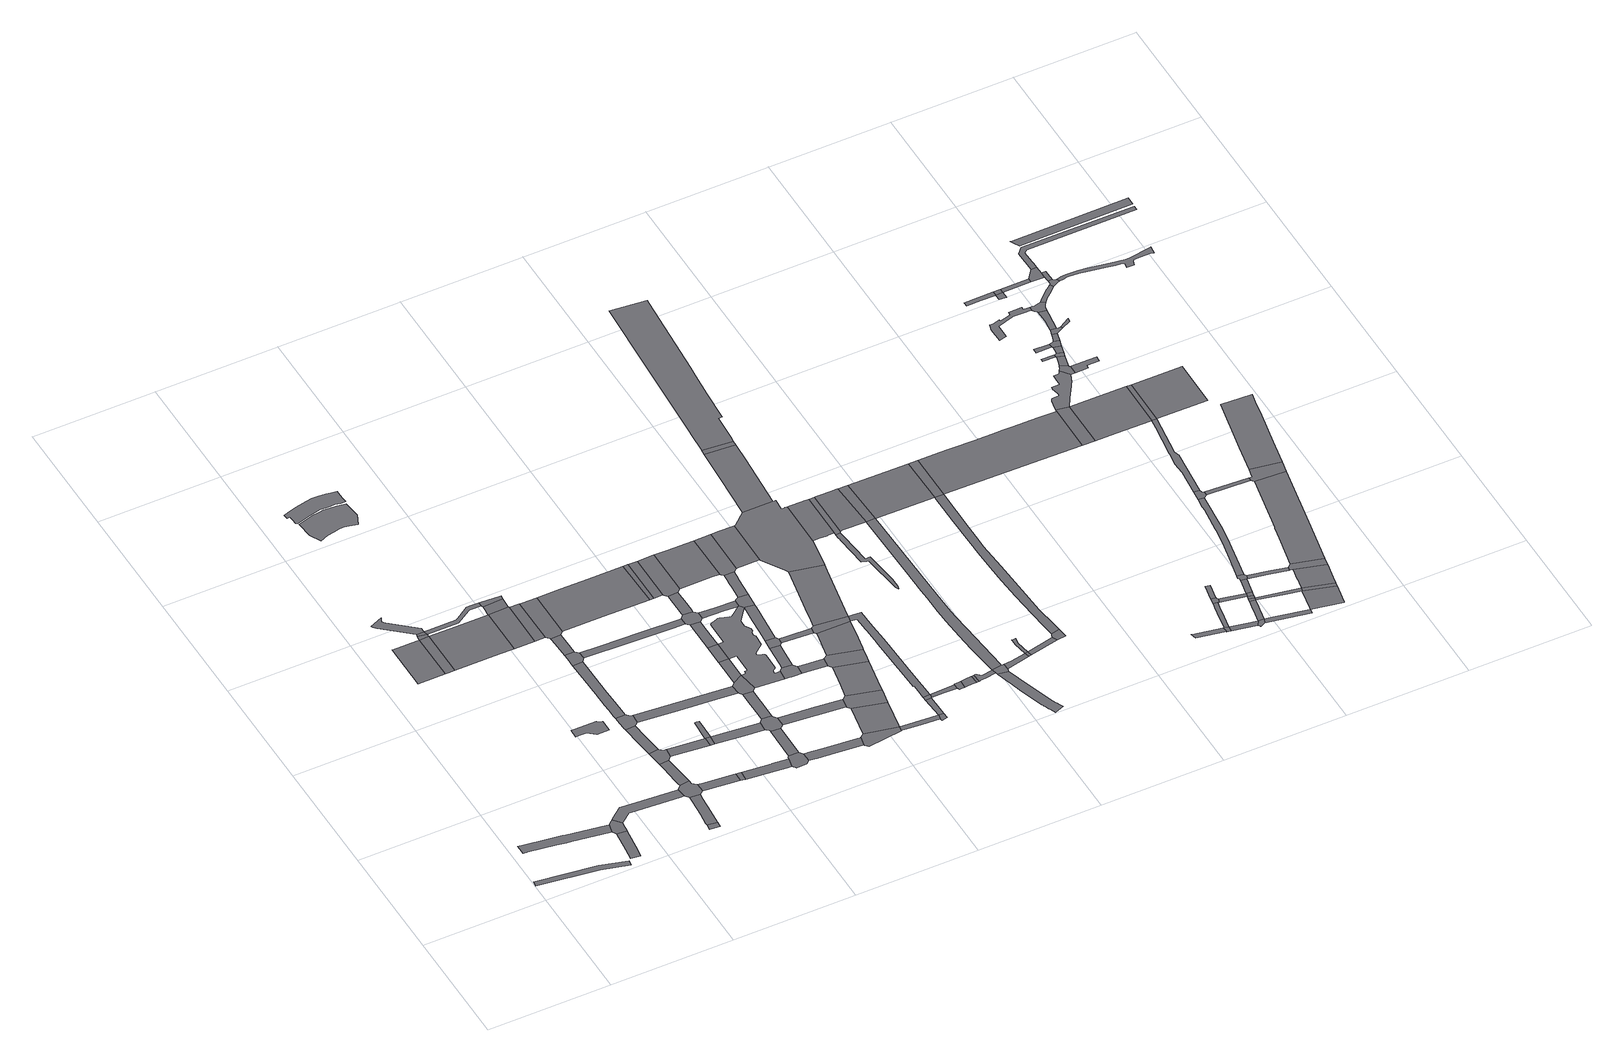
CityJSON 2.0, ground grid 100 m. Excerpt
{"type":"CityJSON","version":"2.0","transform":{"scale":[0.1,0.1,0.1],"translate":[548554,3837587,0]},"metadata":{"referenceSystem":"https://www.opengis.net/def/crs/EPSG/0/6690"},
"CityObjects":{
"road1":{"type":"Road","attributes":{"RoadStructureAttribute.sectionType":"1"},"geometry":[{"type":"MultiSurface","lod":"1","boundaries":[[[0,1,2,3,4,5]]]}]},
"road2":{"type":"Road","attributes":{"RoadStructureAttribute.sectionType":"1"},"geometry":[{"type":"MultiSurface","lod":"1","boundaries":[[[6,7,8,9,10,11,12,13,14,15,16,17,18,19,20]]]}]},
"road3":{"type":"Road","attributes":{"RoadStructureAttribute.sectionType":"1"},"geometry":[{"type":"MultiSurface","lod":"1","boundaries":[[[21,22,23,24,25,26,27,28]]]}]},
"road4":{"type":"Road","geometry":[{"type":"MultiSurface","lod":"1","boundaries":[[[29,30,20,19,31,21,28,32,33,34]]]}]},
"road5":{"type":"Road","attributes":{"function":"1","RoadStructureAttribute.sectionType":"7"},"geometry":[{"type":"MultiSurface","lod":"1","boundaries":[[[35,36,37,38,39,40]]]}]},
"road6":{"type":"Road","attributes":{"RoadStructureAttribute.sectionType":"1"},"geometry":[{"type":"MultiSurface","lod":"1","boundaries":[[[41,42,43,44,45,29,34,46,47,48,49,50,51,52,53]]]}]},
"road7":{"type":"Road","attributes":{"RoadStructureAttribute.sectionType":"1"},"geometry":[{"type":"MultiSurface","lod":"1","boundaries":[[[54,55,56,57,58,59,60,61,62,63,64,65,66,67]]]}]},
"road8":{"type":"Road","geometry":[{"type":"MultiSurface","lod":"1","boundaries":[[[40,39,68,69,70]]]}]},
"road9":{"type":"Road","geometry":[{"type":"MultiSurface","lod":"1","boundaries":[[[71,40,70,72]]]}]},
"road10":{"type":"Road","geometry":[{"type":"MultiSurface","lod":"1","boundaries":[[[67,66,71,72]]]}]},
"road11":{"type":"Road","geometry":[{"type":"MultiSurface","lod":"1","boundaries":[[[73,74,75,76]]]}]},
"road12":{"type":"Road","attributes":{"RoadStructureAttribute.sectionType":"1"},"geometry":[{"type":"MultiSurface","lod":"1","boundaries":[[[77,78,79,80,73,76,81,82,83,84]]]}]},
"road13":{"type":"Road","attributes":{"RoadStructureAttribute.sectionType":"1"},"geometry":[{"type":"MultiSurface","lod":"1","boundaries":[[[85,86,87,88,89,90,91,92,93,94]]]}]},
"road14":{"type":"Road","attributes":{"function":"1"},"geometry":[{"type":"MultiSurface","lod":"1","boundaries":[[[95,70,69,96,97,98]]]}]},
"road15":{"type":"Road","geometry":[{"type":"MultiSurface","lod":"1","boundaries":[[[99,100,101,102,53,52,103,77,84,104,105,106]]]}]},
"road16":{"type":"Road","attributes":{"RoadStructureAttribute.sectionType":"1"},"geometry":[{"type":"MultiSurface","lod":"1","boundaries":[[[107,108,109,110,111,112,67,72,113,114,115,116,117,118]]]}]},
"road17":{"type":"Road","attributes":{"RoadStructureAttribute.sectionType":"1"},"geometry":[{"type":"MultiSurface","lod":"1","boundaries":[[[119,120,121,122,123,124,125,126,127,128,129,130,131,102,101]]]}]},
"road18":{"type":"Road","geometry":[{"type":"MultiSurface","lod":"1","boundaries":[[[132,133,134,135,136,137,125,124,138,139]]]}]},
"road19":{"type":"Road","geometry":[{"type":"MultiSurface","lod":"1","boundaries":[[[140,141,142,143,144,145,146,147,148,149,150,151,152,153,154,155,156]]]}]},
"road20":{"type":"Road","attributes":{"RoadStructureAttribute.sectionType":"1"},"geometry":[{"type":"MultiSurface","lod":"1","boundaries":[[[157,158,159,160,161,162,136,135]]]}]},
"road21":{"type":"Road","geometry":[{"type":"MultiSurface","lod":"1","boundaries":[[[163,164,165,166,167,168,169,170,171,172,173,174,175,176,177,178,179,180,181,182,183,184,185,186,187,188,189]]]}]},
"road22":{"type":"Road","geometry":[{"type":"MultiSurface","lod":"1","boundaries":[[[190,191,192,193,194,195,196,197,198,159,158,199,200,201]]]}]},
"road23":{"type":"Road","attributes":{"RoadStructureAttribute.sectionType":"1"},"geometry":[{"type":"MultiSurface","lod":"1","boundaries":[[[202,106,105,203,204,205]]]}]},
"road24":{"type":"Road","attributes":{"RoadStructureAttribute.sectionType":"1"},"geometry":[{"type":"MultiSurface","lod":"1","boundaries":[[[206,207,208,209,210,211,212,213,214,215,216,217,218,219,220,193,192]]]}]},
"road25":{"type":"Road","geometry":[{"type":"MultiSurface","lod":"1","boundaries":[[[221,98,97,222,223]]]}]},
"road26":{"type":"Road","attributes":{"RoadStructureAttribute.sectionType":"1"},"geometry":[{"type":"MultiSurface","lod":"1","boundaries":[[[224,139,138,225,226]]]}]},
"road27":{"type":"Road","attributes":{"RoadStructureAttribute.sectionType":"1"},"geometry":[{"type":"MultiSurface","lod":"1","boundaries":[[[227,228,229,230,231,232,233,98,221]]]}]},
"road28":{"type":"Road","geometry":[{"type":"MultiSurface","lod":"1","boundaries":[[[205,204,234,235]]]}]},
"road29":{"type":"Road","geometry":[{"type":"MultiSurface","lod":"1","boundaries":[[[118,117,236,231,230,237,238]]]}]},
"road30":{"type":"Road","geometry":[{"type":"MultiSurface","lod":"1","boundaries":[[[239,240,241,212,211,242,243]]]}]},
"road31":{"type":"Road","geometry":[{"type":"MultiSurface","lod":"1","boundaries":[[[223,222,244,245]]]}]},
"road32":{"type":"Road","attributes":{"RoadStructureAttribute.sectionType":"1"},"geometry":[{"type":"MultiSurface","lod":"1","boundaries":[[[246,247,248,249,240,239]]]}]},
"road33":{"type":"Road","geometry":[{"type":"MultiSurface","lod":"1","boundaries":[[[226,225,250,251]]]}]},
"road34":{"type":"Road","geometry":[{"type":"MultiSurface","lod":"1","boundaries":[[[252,245,244,253,248,247,254,255,256,257]]]}]},
"road35":{"type":"Road","geometry":[{"type":"MultiSurface","lod":"1","boundaries":[[[258,259,260,261,262,226,251]]]}]},
"road36":{"type":"Road","attributes":{"RoadStructureAttribute.sectionType":"1"},"geometry":[{"type":"MultiSurface","lod":"1","boundaries":[[[263,264,235,234,265,266,267,268]]]}]},
"road37":{"type":"Road","attributes":{"RoadStructureAttribute.sectionType":"1"},"geometry":[{"type":"MultiSurface","lod":"1","boundaries":[[[269,201,200,270,271,272,273,274]]]}]},
"road38":{"type":"Road","attributes":{"RoadStructureAttribute.sectionType":"1"},"geometry":[{"type":"MultiSurface","lod":"1","boundaries":[[[275,251,250,276,277,278]]]}]},
"road39":{"type":"Road","geometry":[{"type":"MultiSurface","lod":"1","boundaries":[[[279,280,281,268,267,282,283,284,285,286,287]]]}]},
"road40":{"type":"Road","attributes":{"RoadStructureAttribute.sectionType":"1"},"geometry":[{"type":"MultiSurface","lod":"1","boundaries":[[[288,289,243,242,290,291,292,293]]]}]},
"road41":{"type":"Road","attributes":{"RoadStructureAttribute.sectionType":"1"},"geometry":[{"type":"MultiSurface","lod":"1","boundaries":[[[294,295,279,287,296,297]]]}]},
"road42":{"type":"Road","geometry":[{"type":"MultiSurface","lod":"1","boundaries":[[[298,299,278,277,300,301,302,303,304,294,297,305,306,307,308,309,310,311]]]}]},
"road43":{"type":"Road","geometry":[{"type":"MultiSurface","lod":"1","boundaries":[[[312,313,314,257,256,315,316,317]]]}]},
"road44":{"type":"Road","attributes":{"RoadStructureAttribute.sectionType":"1"},"geometry":[{"type":"MultiSurface","lod":"1","boundaries":[[[318,319,320,321,322,323,298,311,324,325,326]]]}]},
"road45":{"type":"Road","geometry":[{"type":"MultiSurface","lod":"1","boundaries":[[[327,328,329,274,273,318,326,330,331]]]}]},
"road46":{"type":"Road","attributes":{"RoadStructureAttribute.sectionType":"1"},"geometry":[{"type":"MultiSurface","lod":"1","boundaries":[[[332,333,334,335,336,286,285,337,338,339,340,341]]]}]},
"road47":{"type":"Road","attributes":{"RoadStructureAttribute.sectionType":"1"},"geometry":[{"type":"MultiSurface","lod":"1","boundaries":[[[342,343,328,327,344]]]}]},
"road48":{"type":"Road","geometry":[{"type":"MultiSurface","lod":"1","boundaries":[[[345,342,344,346]]]}]},
"road49":{"type":"Road","attributes":{"RoadStructureAttribute.sectionType":"1"},"geometry":[{"type":"MultiSurface","lod":"1","boundaries":[[[347,348,349,308,307,350,351,352]]]}]},
"road50":{"type":"Road","attributes":{"RoadStructureAttribute.sectionType":"1"},"geometry":[{"type":"MultiSurface","lod":"1","boundaries":[[[353,354,345,346,355,356]]]}]},
"road51":{"type":"Road","geometry":[{"type":"MultiSurface","lod":"1","boundaries":[[[317,316,357,358]]]}]},
"road52":{"type":"Road","geometry":[{"type":"MultiSurface","lod":"1","boundaries":[[[359,293,292,353,356,360,361,362]]]}]},
"road53":{"type":"Road","geometry":[{"type":"MultiSurface","lod":"1","boundaries":[[[363,358,357,364,365]]]}]},
"road54":{"type":"Road","attributes":{"RoadStructureAttribute.sectionType":"1"},"geometry":[{"type":"MultiSurface","lod":"1","boundaries":[[[366,367,368,369,370,359,362]]]}]},
"road55":{"type":"Road","geometry":[{"type":"MultiSurface","lod":"1","boundaries":[[[371,372,373,374,375,376,377,378,379,380,381,382,346,344,383,384,385,386,387,388,389,390,327,331,391,392,393,394,395,396,397,398,399,400,401,402,403,404,405,406,407,408,409,410,411,412,413,414,415,416]]]}]},
"road56":{"type":"Road","geometry":[{"type":"MultiSurface","lod":"1","boundaries":[[[417,418,341,340,419,420,421,422,423,424]]]}]},
"road57":{"type":"Road","geometry":[{"type":"MultiSurface","lod":"1","boundaries":[[[425,394,393,426,427,428,429,430,431,432,433]]]}]},
"road58":{"type":"Road","geometry":[{"type":"MultiSurface","lod":"1","boundaries":[[[365,364,434,435,369,368,436,437,438,439]]]}]},
"road59":{"type":"Road","attributes":{"RoadStructureAttribute.sectionType":"1"},"geometry":[{"type":"MultiSurface","lod":"1","boundaries":[[[440,441,425,433,442,443]]]}]},
"road60":{"type":"Road","attributes":{"RoadStructureAttribute.sectionType":"1"},"geometry":[{"type":"MultiSurface","lod":"1","boundaries":[[[444,361,360,445,446,447,371,448]]]}]},
"road61":{"type":"Road","attributes":{"RoadStructureAttribute.sectionType":"1"},"geometry":[{"type":"MultiSurface","lod":"1","boundaries":[[[449,417,424,450,451,452,453]]]}]},
"road62":{"type":"Road","geometry":[{"type":"MultiSurface","lod":"1","boundaries":[[[454,440,443,455,456,457,458,459]]]}]},
"road63":{"type":"Road","attributes":{"RoadStructureAttribute.sectionType":"1"},"geometry":[{"type":"MultiSurface","lod":"1","boundaries":[[[460,430,429,461,462,463,464]]]}]},
"road64":{"type":"Road","geometry":[{"type":"MultiSurface","lod":"1","boundaries":[[[465,466,467,352,351,468,449,453,469]]]}]},
"road65":{"type":"Road","attributes":{"RoadStructureAttribute.sectionType":"1"},"geometry":[{"type":"MultiSurface","lod":"1","boundaries":[[[416,470,471,472,454,459,473,474,475]]]}]},
"road66":{"type":"Road","geometry":[{"type":"MultiSurface","lod":"1","boundaries":[[[476,439,438,477,478,479]]]}]},
"road67":{"type":"Road","geometry":[{"type":"MultiSurface","lod":"1","boundaries":[[[480,481,448,371,416,475,482]]]}]},
"road68":{"type":"Road","attributes":{"RoadStructureAttribute.sectionType":"1"},"geometry":[{"type":"MultiSurface","lod":"1","boundaries":[[[483,424,423,484,485,486,487]]]}]},
"road69":{"type":"Road","attributes":{"RoadStructureAttribute.sectionType":"1"},"geometry":[{"type":"MultiSurface","lod":"1","boundaries":[[[488,489,465,469,490,491]]]}]},
"road70":{"type":"Road","attributes":{"RoadStructureAttribute.sectionType":"1"},"geometry":[{"type":"MultiSurface","lod":"1","boundaries":[[[492,457,456,493,494,495]]]}]},
"road71":{"type":"Road","attributes":{"RoadStructureAttribute.sectionType":"1"},"geometry":[{"type":"MultiSurface","lod":"1","boundaries":[[[496,497,498,499,480,482,500,501,502]]]}]},
"road72":{"type":"Road","geometry":[{"type":"MultiSurface","lod":"1","boundaries":[[[503,504,505,464,463,506,488,491,507,508]]]}]},
"road73":{"type":"Road","geometry":[{"type":"MultiSurface","lod":"1","boundaries":[[[509,487,486,510,511]]]}]},
"road74":{"type":"Road","geometry":[{"type":"MultiSurface","lod":"1","boundaries":[[[512,479,478,513,514,496,502,515,516,517,518,519]]]}]},
"road75":{"type":"Road","attributes":{"RoadStructureAttribute.sectionType":"1"},"geometry":[{"type":"MultiSurface","lod":"1","boundaries":[[[520,521,522,523,487,509]]]}]},
"road76":{"type":"Road","attributes":{"RoadStructureAttribute.sectionType":"1"},"geometry":[{"type":"MultiSurface","lod":"1","boundaries":[[[524,525,503,508,526,527,528,529,530,531]]]}]},
"road77":{"type":"Road","geometry":[{"type":"MultiSurface","lod":"1","boundaries":[[[532,522,521,533,534]]]}]},
"road78":{"type":"Road","geometry":[{"type":"MultiSurface","lod":"1","boundaries":[[[535,536,537,495,494,538,539,524,531,540]]]}]},
"road79":{"type":"Road","attributes":{"RoadStructureAttribute.sectionType":"1"},"geometry":[{"type":"MultiSurface","lod":"1","boundaries":[[[541,542,543,544,545,546,540,531,547,548,549,550,551,552,553,554,555,556,557,558,559,560,532,534]]]}]},
"road80":{"type":"Road","attributes":{"function":"1"},"geometry":[{"type":"MultiSurface","lod":"1","boundaries":[[[561,562,519,518,563,564,565]]]}]},
"road81":{"type":"Road","attributes":{"RoadStructureAttribute.sectionType":"1"},"geometry":[{"type":"MultiSurface","lod":"1","boundaries":[[[566,534,533,567,568]]]}]},
"road82":{"type":"Road","attributes":{"RoadStructureAttribute.sectionType":"1"},"geometry":[{"type":"MultiSurface","lod":"1","boundaries":[[[569,570,571,572,535,540,573,574,575,576]]]}]},
"road83":{"type":"Road","geometry":[{"type":"MultiSurface","lod":"1","boundaries":[[[577,578,579,580,566,568,581,582,583,584,585]]]}]},
"road84":{"type":"Road","attributes":{"RoadStructureAttribute.sectionType":"1"},"geometry":[{"type":"MultiSurface","lod":"1","boundaries":[[[586,587,588,577,585,589,590,591,592,593]]]}]},
"road85":{"type":"Road","geometry":[{"type":"MultiSurface","lod":"1","boundaries":[[[594,586,593,595]]]}]},
"road86":{"type":"Road","geometry":[{"type":"MultiSurface","lod":"1","boundaries":[[[596,597,598,599,600,601,565,564,602,569,576,603,604,605,606,607,608,609,610,611,612,613,614]]]}]},
"road87":{"type":"Road","attributes":{"RoadStructureAttribute.sectionType":"1"},"geometry":[{"type":"MultiSurface","lod":"1","boundaries":[[[615,616,617,618,619,620,621,622,594,595,623,624,625,626,627,628]]]}]},
"road88":{"type":"Road","geometry":[{"type":"MultiSurface","lod":"1","boundaries":[[[629,630,628,627,631,632,633,634,635]]]}]},
"road89":{"type":"Road","attributes":{"RoadStructureAttribute.sectionType":"1"},"geometry":[{"type":"MultiSurface","lod":"1","boundaries":[[[631,636,637,638,639,640,641,642,643,644,645,646,647,648,649,650,651,652,653,654,655,656,657,632]]]}]},
"road90":{"type":"Road","geometry":[{"type":"MultiSurface","lod":"1","boundaries":[[[658,659,660,596,614,661,662,663]]]}]},
"road91":{"type":"Road","attributes":{"RoadStructureAttribute.sectionType":"1"},"geometry":[{"type":"MultiSurface","lod":"1","boundaries":[[[664,665,666,667,668,669,670,671,672,673,674,675,676,677,678,679,680,681,682]]]}]},
"road92":{"type":"Road","geometry":[{"type":"MultiSurface","lod":"1","boundaries":[[[683,684,685,686,607,606,687,688,689,690,691]]]}]},
"road93":{"type":"Road","attributes":{"RoadStructureAttribute.sectionType":"1"},"geometry":[{"type":"MultiSurface","lod":"1","boundaries":[[[692,693,629,635,694]]]}]},
"road94":{"type":"Road","geometry":[{"type":"MultiSurface","lod":"1","boundaries":[[[695,658,663,696]]]}]},
"road95":{"type":"Road","attributes":{"RoadStructureAttribute.sectionType":"1"},"geometry":[{"type":"MultiSurface","lod":"1","boundaries":[[[697,698,699,700,701,702,703,704,705,706,628,630,707,708,709,710,711,712]]]}]},
"road96":{"type":"Road","geometry":[{"type":"MultiSurface","lod":"1","boundaries":[[[691,690,713,714,682,681,715,716,717,718]]]}]},
"road97":{"type":"Road","geometry":[{"type":"MultiSurface","lod":"1","boundaries":[[[719,692,694,720]]]}]},
"road98":{"type":"Road","geometry":[{"type":"MultiSurface","lod":"1","boundaries":[[[721,722,723,724,725,726,727,692,719]]]}]},
"road99":{"type":"Road","attributes":{"function":"1"},"geometry":[{"type":"MultiSurface","lod":"1","boundaries":[[[728,729,730,731,718,717,732,697,733]]]}]},
"road100":{"type":"Road","attributes":{"RoadStructureAttribute.sectionType":"1"},"geometry":[{"type":"MultiSurface","lod":"1","boundaries":[[[734,735,719,720,736]]]}]},
"road101":{"type":"Road","geometry":[{"type":"MultiSurface","lod":"1","boundaries":[[[733,697,712,737,738]]]}]},
"road102":{"type":"Road","geometry":[{"type":"MultiSurface","lod":"1","boundaries":[[[739,740,741,742,743,744,695,696,745,746,747,748,749,750,751,752,753,754,755]]]}]},
"road103":{"type":"Road","geometry":[{"type":"MultiSurface","lod":"1","boundaries":[[[756,757,758,759,734,736,760]]]}]},
"road104":{"type":"Road","attributes":{"function":"1"},"geometry":[{"type":"MultiSurface","lod":"1","boundaries":[[[761,737,712,762,763,764]]]}]},
"road105":{"type":"Road","attributes":{"RoadStructureAttribute.sectionType":"1"},"geometry":[{"type":"MultiSurface","lod":"1","boundaries":[[[763,765,766,767,768,769,770,771,757,756,772,773,774,775,776,777,778,779,780,781]]]}]},
"road106":{"type":"Road","geometry":[{"type":"MultiSurface","lod":"1","boundaries":[[[764,763,781,782]]]}]},
"road107":{"type":"Road","geometry":[{"type":"MultiSurface","lod":"1","boundaries":[[[783,784,785,786,787,788]]]}]},
"road108":{"type":"Road","geometry":[{"type":"MultiSurface","lod":"1","boundaries":[[[789,790,788,787,791,792,793,794,795]]]}]},
"road109":{"type":"Road","attributes":{"RoadStructureAttribute.sectionType":"1"},"geometry":[{"type":"MultiSurface","lod":"1","boundaries":[[[796,797,798,799,789,795,800,801,802,803]]]}]},
"road110":{"type":"Road","attributes":{"RoadStructureAttribute.sectionType":"1"},"geometry":[{"type":"MultiSurface","lod":"1","boundaries":[[[804,794,793,805,806,807]]]}]},
"road111":{"type":"Road","geometry":[{"type":"MultiSurface","lod":"1","boundaries":[[[808,809,810,811,812,813,814,815,816,817,818,819,820,782,781,821,822,823,824]]]}]},
"road112":{"type":"Road","geometry":[{"type":"MultiSurface","lod":"1","boundaries":[[[825,796,803,826,827,828,829,830]]]}]},
"road113":{"type":"Road","geometry":[{"type":"MultiSurface","lod":"1","boundaries":[[[831,832,833,825,830]]]}]},
"road114":{"type":"Road","geometry":[{"type":"MultiSurface","lod":"1","boundaries":[[[807,806,834,835,836,837,838]]]}]},
"road115":{"type":"Road","attributes":{"RoadStructureAttribute.sectionType":"1"},"geometry":[{"type":"MultiSurface","lod":"1","boundaries":[[[827,826,839,840]]]}]},
"road116":{"type":"Road","attributes":{"RoadStructureAttribute.sectionType":"1"},"geometry":[{"type":"MultiSurface","lod":"1","boundaries":[[[841,842,843,807,838,844,845,846,847,848]]]}]},
"road117":{"type":"Road","geometry":[{"type":"MultiSurface","lod":"1","boundaries":[[[849,841,848,850]]]}]},
"road118":{"type":"Road","attributes":{"RoadStructureAttribute.sectionType":"1"},"geometry":[{"type":"MultiSurface","lod":"1","boundaries":[[[839,851,849,850,852]]]}]},
"road119":{"type":"Road","attributes":{"RoadStructureAttribute.sectionType":"1"},"geometry":[{"type":"MultiSurface","lod":"1","boundaries":[[[840,839,852,853,854,855]]]}]},
"road120":{"type":"Road","attributes":{"RoadStructureAttribute.sectionType":"1"},"geometry":[{"type":"MultiSurface","lod":"1","boundaries":[[[856,838,837,857,858,859,860]]]}]},
"road121":{"type":"Road","attributes":{"RoadStructureAttribute.sectionType":"1"},"geometry":[{"type":"MultiSurface","lod":"1","boundaries":[[[861,855,854,862]]]}]},
"road122":{"type":"Road","geometry":[{"type":"MultiSurface","lod":"1","boundaries":[[[863,864,865,861,862,866,867,868,869]]]}]},
"road123":{"type":"Road","attributes":{"RoadStructureAttribute.sectionType":"1"},"geometry":[{"type":"MultiSurface","lod":"1","boundaries":[[[850,848,870,871,872,873]]]}]},
"road124":{"type":"Road","attributes":{"RoadStructureAttribute.sectionType":"1"},"geometry":[{"type":"MultiSurface","lod":"1","boundaries":[[[874,867,866,875,876,877]]]}]},
"road125":{"type":"Road","attributes":{"RoadStructureAttribute.sectionType":"1"},"geometry":[{"type":"MultiSurface","lod":"1","boundaries":[[[878,879,880,881,882,883,884,885,863,869,886,887,888,889]]]}]},
"road126":{"type":"Road","geometry":[{"type":"MultiSurface","lod":"1","boundaries":[[[890,824,823,891,892]]]}]},
"road127":{"type":"Road","attributes":{"RoadStructureAttribute.sectionType":"1"},"geometry":[{"type":"MultiSurface","lod":"1","boundaries":[[[872,893,894,860,895,896,897]]]}]},
"road128":{"type":"Road","geometry":[{"type":"MultiSurface","lod":"1","boundaries":[[[873,872,897,898,899]]]}]},
"road129":{"type":"Road","attributes":{"RoadStructureAttribute.sectionType":"1"},"geometry":[{"type":"MultiSurface","lod":"1","boundaries":[[[900,901,902,903,899,898,904,905,906]]]}]},
"road130":{"type":"Road","geometry":[{"type":"MultiSurface","lod":"1","boundaries":[[[907,878,889,908,909,910,911,912]]]}]},
"road131":{"type":"Road","geometry":[{"type":"MultiSurface","lod":"1","boundaries":[[[913,914,877,876,915,900,906,916]]]}]},
"road132":{"type":"Road","attributes":{"RoadStructureAttribute.sectionType":"1"},"geometry":[{"type":"MultiSurface","lod":"1","boundaries":[[[917,918,919,920,921,922,923,924,925,926,927,928,929,930,931,932,890,892,933,934,935,936,937]]]}]},
"road133":{"type":"Road","attributes":{"function":"1"},"geometry":[{"type":"MultiSurface","lod":"1","boundaries":[[[938,892,891,939,940,941,942]]]}]},
"road134":{"type":"Road","attributes":{"RoadStructureAttribute.sectionType":"1"},"geometry":[{"type":"MultiSurface","lod":"1","boundaries":[[[941,943,944,945,946,947,907,912,948,949,950,951]]]}]},
"road135":{"type":"Road","attributes":{"RoadStructureAttribute.sectionType":"1"},"geometry":[{"type":"MultiSurface","lod":"1","boundaries":[[[910,909,952,953]]]}]},
"road136":{"type":"Road","geometry":[{"type":"MultiSurface","lod":"1","boundaries":[[[954,955,956,957]]]}]},
"road137":{"type":"Road","geometry":[{"type":"MultiSurface","lod":"1","boundaries":[[[958,959,917,937,960,961,962,963,964]]]}]},
"road138":{"type":"Road","geometry":[{"type":"MultiSurface","lod":"1","boundaries":[[[965,966,967,968,969]]]}]},
"road139":{"type":"Road","attributes":{"RoadStructureAttribute.sectionType":"1"},"geometry":[{"type":"MultiSurface","lod":"1","boundaries":[[[970,971,958,964,972]]]}]},
"road140":{"type":"Road","attributes":{"RoadStructureAttribute.sectionType":"1"},"geometry":[{"type":"MultiSurface","lod":"1","boundaries":[[[973,974,975,976,913,916,977,978]]]}]},
"road141":{"type":"Road","geometry":[{"type":"MultiSurface","lod":"1","boundaries":[[[979,980,981,957,956,982,970,972,983]]]}]},
"road142":{"type":"Road","attributes":{"RoadStructureAttribute.sectionType":"1"},"geometry":[{"type":"MultiSurface","lod":"1","boundaries":[[[984,985,986,987,988,989,990,991,992,993,994,995,996,997,998,999,1000]]]}]},
"road143":{"type":"Road","attributes":{"RoadStructureAttribute.sectionType":"1"},"geometry":[{"type":"MultiSurface","lod":"1","boundaries":[[[1001,1002,1003,1004,1005]]]}]},
"road144":{"type":"Road","attributes":{"RoadStructureAttribute.sectionType":"1"},"geometry":[{"type":"MultiSurface","lod":"1","boundaries":[[[1006,979,983,1007]]]}]},
"road145":{"type":"Road","geometry":[{"type":"MultiSurface","lod":"1","boundaries":[[[1008,1009,1010,1011,969,968,1012,1006,1007,1013]]]}]},
"road146":{"type":"Road","geometry":[{"type":"MultiSurface","lod":"1","boundaries":[[[1014,1015,1016,1017,961,960]]]}]},
"road147":{"type":"Road","geometry":[{"type":"MultiSurface","lod":"1","boundaries":[[[942,941,951,1018,1019]]]}]},
"road148":{"type":"Road","attributes":{"RoadStructureAttribute.sectionType":"1"},"geometry":[{"type":"MultiSurface","lod":"1","boundaries":[[[1020,1021,1022,1008,1013,1023]]]}]},
"road149":{"type":"Road","geometry":[{"type":"MultiSurface","lod":"1","boundaries":[[[1024,1025,1026,1004]]]}]},
"road150":{"type":"Road","geometry":[{"type":"MultiSurface","lod":"1","boundaries":[[[1005,1004,1026,1027]]]}]},
"road151":{"type":"Road","geometry":[{"type":"MultiSurface","lod":"1","boundaries":[[[1028,1029,1020,1023,1030,1031,1032,1033,1034]]]}]},
"road152":{"type":"Road","attributes":{"RoadStructureAttribute.sectionType":"1"},"geometry":[{"type":"MultiSurface","lod":"1","boundaries":[[[1035,1036,1037,1038,1039,1028,1034,1040,1041,1042,1043]]]}]},
"road153":{"type":"Road","geometry":[{"type":"MultiSurface","lod":"1","boundaries":[[[1044,1045,1046,1047,953,952,1048,973,978,1049,1050,1051]]]}]},
"road154":{"type":"Road","geometry":[{"type":"MultiSurface","lod":"1","boundaries":[[[1052,1053,1054,1055,1056,1000,999,1057,1058,1035,1043,1059,1060,1061,1062]]]}]},
"road155":{"type":"Road","geometry":[{"type":"MultiSurface","lod":"1","boundaries":[[[1063,1064,1031,1030]]]}]},
"road156":{"type":"Road","attributes":{"RoadStructureAttribute.sectionType":"1"},"geometry":[{"type":"MultiSurface","lod":"1","boundaries":[[[1027,1026,1065,1066]]]}]},
"road157":{"type":"Road","geometry":[{"type":"MultiSurface","lod":"1","boundaries":[[[1067,1019,1018,1068,1069,1070,1071]]]}]},
"road158":{"type":"Road","attributes":{"RoadStructureAttribute.sectionType":"1"},"geometry":[{"type":"MultiSurface","lod":"1","boundaries":[[[1072,1073,1074,1075,1076,1077,1078,1052,1062,1079,1080,1081,1082,1083]]]}]},
"road159":{"type":"Road","attributes":{"RoadStructureAttribute.sectionType":"1"},"geometry":[{"type":"MultiSurface","lod":"1","boundaries":[[[1084,1085,1086,1044,1051,1087,1088,1089,1090,1091]]]}]},
"road160":{"type":"Road","geometry":[{"type":"MultiSurface","lod":"1","boundaries":[[[1092,1093,1066,1065,1094,1095]]]}]},
"road161":{"type":"Road","geometry":[{"type":"MultiSurface","lod":"1","boundaries":[[[1096,1097,1098,1099,1100,1101,1072,1083,1102,1103,1104,1105]]]}]},
"road162":{"type":"Road","attributes":{"RoadStructureAttribute.sectionType":"1"},"geometry":[{"type":"MultiSurface","lod":"1","boundaries":[[[1106,1095,1094,1107,1108,1099,1098]]]}]},
"road163":{"type":"Road","attributes":{"RoadStructureAttribute.sectionType":"1"},"geometry":[{"type":"MultiSurface","lod":"1","boundaries":[[[1109,1110,1111,1112,1113,1114,1115,1116,1117,1118,1105,1104,1119,1120,1121,1122,1123,1124,1125,1126,1127,1128,1129,1130,1131,1132,1133,1134,1135,1136,1137,1138,1139,1140]]]}]},
"road164":{"type":"Road","attributes":{"RoadStructureAttribute.sectionType":"1"},"geometry":[{"type":"MultiSurface","lod":"1","boundaries":[[[1141,1142,1093,1092,1143,1144,1145,1146,1147,1148]]]}]},
"road165":{"type":"Road","attributes":{"RoadStructureAttribute.sectionType":"1"},"geometry":[{"type":"MultiSurface","lod":"1","boundaries":[[[1149,1150,1151,1152,1153,1154]]]}]}
},
"vertices":[
[511,142,0],[15,212,0],[6,165,0],[497,97,0],[718,36,0],[726,83,0],
[756,484,0],[454,534,0],[428,538,0],[321,554,0],[138,583,0],[89,591,0],[88,509,0],[116,506,0],[124,505,0],[342,470,0],[417,458,0],[453,453,0],[744,407,0],[756,405,0],[775,482,0],
[779,372,0],[775,332,0],[760,198,0],[747,97,0],[826,89,0],[838,190,0],[852,322,0],[858,363,0],
[817,516,0],[804,505,0],[757,404,0],[861,393,0],[866,427,0],[869,452,0],
[453,2823,0],[251,2824,0],[250,2824,0],[249,2424,0],[468,2423,0],[468,2822,0],
[1369,571,0],[1058,595,0],[981,601,0],[926,605,0],[828,525,0],[878,460,0],[956,519,0],[960,522,0],[962,522,0],[975,523,0],[1363,494,0],[1394,491,0],[1386,570,0],
[538,2887,0],[538,2925,0],[334,3095,0],[326,3105,0],[321,3118,0],[323,3133,0],[328,3143,0],[336,3155,0],[231,3112,0],[239,3094,0],[249,3082,0],[259,3072,0],[478,2883,0],[538,2885,0],
[491,2423,0],[547,2423,0],[547,2822,0],
[474,2864,0],[546,2848,0],
[1396,148,0],[1392,99,0],[1472,89,0],[1476,138,0],
[1422,461,0],[1418,410,0],[1406,267,0],[1397,168,0],[1476,141,0],[1486,261,0],[1497,402,0],[1501,452,0],
[992,1405,0],[1032,1404,0],[1082,1402,0],[1139,1354,0],[1238,1354,0],[1239,1457,0],[1215,1459,0],[1198,1478,0],[1033,1478,0],[993,1478,0],
[775,2821,0],[912,2422,0],[1031,2422,0],[1031,2821,0],
[1530,556,0],[1500,585,0],[1497,613,0],[1418,604,0],[1396,489,0],[1532,475,0],[1533,476,0],[1531,554,0],
[955,2967,0],[937,2966,0],[925,2964,0],[913,2954,0],[818,2893,0],[801,2883,0],[803,2848,0],[928,2926,0],[943,2931,0],[950,2932,0],[1030,2927,0],[1031,2965,0],
[1496,625,0],[1479,782,0],[1479,792,0],[1477,810,0],[1473,843,0],[1470,874,0],[1390,865,0],[1396,809,0],[1398,795,0],[1402,757,0],[1413,650,0],[1416,619,0],[1417,616,0],
[1484,982,0],[1483,983,0],[1455,1008,0],[1454,1009,0],[1376,996,0],[1377,980,0],[1498,902,0],[1505,980,0],
[399,4098,0],[456,4109,0],[504,4117,0],[544,4117,0],[579,4110,0],[646,4096,0],[685,4186,0],[671,4323,0],[604,4335,0],[551,4342,0],[496,4342,0],[449,4336,0],[401,4331,0],[352,4318,0],[269,4292,0],[283,4155,0],[329,4070,0],
[1435,1181,0],[1422,1303,0],[1342,1298,0],[1349,1234,0],[1353,1200,0],[1356,1168,0],
[246,4392,0],[251,4354,0],[254,4314,0],[269,4307,0],[327,4325,0],[384,4341,0],[431,4351,0],[476,4359,0],[519,4359,0],[556,4357,0],[594,4358,0],[639,4348,0],[671,4348,0],[679,4351,0],[676,4388,0],[673,4428,0],[673,4471,0],[628,4478,0],[592,4483,0],[535,4487,0],[477,4489,0],[435,4484,0],[395,4476,0],[330,4463,0],[273,4447,0],[216,4426,0],[221,4389,0],
[1443,1411,0],[1420,1433,0],[1414,1439,0],[1334,1437,0],[1336,1380,0],[1336,1378,0],[1339,1323,0],[1340,1319,0],[1341,1310,0],[1432,1311,0],[1452,1329,0],[1459,1409,0],
[1570,549,0],[1561,474,0],[1824,445,0],[1829,523,0],
[1413,1468,0],[1410,1594,0],[1408,1709,0],[1403,1960,0],[1402,2009,0],[1401,2071,0],[1321,2068,0],[1322,2024,0],[1323,1967,0],[1324,1895,0],[1328,1732,0],[1330,1593,0],[1331,1539,0],[1333,1468,0],[1334,1443,0],
[1199,2828,0],[1199,2422,0],[1200,2818,0],
[1580,973,0],[1806,872,0],[1808,951,0],
[1199,2829,0],[1198,2854,0],[1201,2887,0],[1200,2919,0],[1038,2915,0],[1036,2880,0],[1032,2837,0],
[1866,440,0],[1871,518,0],
[1035,2922,0],[1205,2952,0],[1042,2965,0],
[1396,2192,0],[1318,2190,0],[1319,2147,0],[1427,2102,0],[1423,2164,0],
[1284,2421,0],[1283,2818,0],
[1394,2303,0],[1393,2393,0],[1313,2391,0],[1315,2329,0],
[1840,868,0],[1848,947,0],
[1308,2818,0],[1309,2396,0],[1393,2394,0],[1400,2400,0],[1421,2419,0],[1423,2817,0],
[1848,953,0],[1853,1128,0],[1834,1130,0],[1815,1130,0],[1809,966,0],
[2110,494,0],[2107,494,0],[2102,414,0],[2188,405,0],[2219,401,0],[2238,480,0],
[1859,1373,0],[1741,1303,0],[2107,1270,0],[2232,1258,0],[2238,1258,0],[2233,1340,0],
[1927,940,0],[2068,846,0],[2228,830,0],[2234,910,0],
[2255,509,0],[2244,499,0],[2241,496,0],[2240,379,0],[2247,372,0],[2327,374,0],[2359,397,0],[2358,479,0],[2335,506,0],
[1913,2146,0],[1585,2158,0],[1792,2090,0],[2138,2077,0],[2240,2073,0],[2238,2135,0],
[2259,796,0],[2255,511,0],[2335,508,0],[2337,788,0],
[2262,942,0],[2250,928,0],[2233,830,0],[2239,824,0],[2246,817,0],[2257,806,0],[2260,804,0],[2338,789,0],[2347,797,0],[2365,814,0],[2366,897,0],[2349,918,0],[2341,927,0],[2341,937,0],
[2123,2814,0],[1847,2815,0],[1620,2816,0],[1755,2419,0],[2132,2417,0],[2124,2814,0],
[2262,1232,0],[2262,1231,0],[2262,1228,0],[2262,1159,0],[2262,1024,0],[2262,947,0],[2341,1074,0],[2342,1159,0],[2342,1224,0],
[2344,1411,0],[2264,1366,0],[2240,1345,0],[2347,1228,0],[2370,1250,0],
[2796,435,0],[2778,436,0],[2537,460,0],[2396,474,0],[2388,475,0],[2389,394,0],[2423,391,0],[2529,380,0],[2785,354,0],[2800,435,0],
[2265,1608,0],[2265,1455,0],[2346,1607,0],
[2266,1776,0],[2346,1776,0],
[2635,871,0],[2623,873,0],[2397,894,0],[2394,812,0],[2859,766,0],[2872,847,0],
[2267,2046,0],[2266,1845,0],[2346,1942,0],[2346,2042,0],
[2165,2417,0],[2166,2814,0],
[2267,2163,0],[2376,2069,0],[2377,2129,0],[2348,2158,0],
[2168,2814,0],[2240,2416,0],[2241,2813,0],
[2348,2180,0],[2348,2296,0],[2348,2390,0],[2267,2386,0],[2267,2180,0],
[2668,2057,0],[2579,1988,0],[2572,1985,0],[2567,1985,0],[2557,1988,0],[2489,2010,0],[2474,2012,0],[2461,2009,0],[2407,1989,0],[2402,1984,0],[2399,1971,0],[2396,1776,0],[2411,1604,0],[2410,1441,0],[2410,1436,0],[2407,1436,0],[2387,1436,0],[2385,1419,0],[2385,1414,0],[2382,1414,0],[2371,1250,0],[2449,1245,0],[2605,1233,0],[2611,1315,0],[2568,1317,0],[2568,1338,0],[2573,1346,0],[2585,1356,0],[2598,1363,0],[2600,1381,0],[2604,1488,0],[2601,1516,0],[2596,1526,0],[2584,1533,0],[2554,1543,0],[2544,1545,0],[2543,1563,0],[2623,1628,0],[2629,1726,0],[2619,1743,0],[2621,1773,0],[2634,1781,0],[2636,1811,0],[2605,1856,0],[2607,1916,0],[2696,2024,0],
[2834,458,0],[2809,441,0],[2788,350,0],[2789,349,0],[2811,323,0],[3092,361,0],[3094,361,0],[3100,402,0],
[2640,1343,0],[2651,1230,0],[2659,1229,0],[2684,1227,0],[2739,1223,0],[2745,1303,0],[2728,1324,0],[2720,1334,0],[2720,1335,0],
[2246,2410,0],[2248,2408,0],[2368,2407,0],[2371,2410,0],[2377,2415,0],[2377,2813,0],
[2659,1562,0],[2645,1385,0],[2734,1502,0],[2738,1555,0],
[2507,2123,0],[2549,2061,0],[2654,2057,0],[2662,2057,0],[2670,2117,0],
[2883,734,0],[3103,421,0],[3107,444,0],[3122,533,0],[3146,665,0],
[2666,1648,0],[2741,1557,0],[2759,1573,0],[2763,1620,0],[2749,1637,0],[2746,1641,0],
[2781,1300,0],[2777,1220,0],[2942,1208,0],[2942,1207,0],[2951,1286,0],
[2908,870,0],[2878,846,0],[2876,846,0],[2864,759,0],[3170,801,0],
[2696,2020,0],[2685,1879,0],[2674,1749,0],[2745,1641,0],[2774,1989,0],[2776,2015,0],
[2486,2812,0],[2639,2415,0],[2700,2414,0],[2700,2812,0],
[2706,2140,0],[2685,2126,0],[2785,2130,0],
[3305,386,0],[3121,359,0],[3245,349,0],[3400,337,0],[3409,377,0],
[2965,1176,0],[2930,987,0],[3174,827,0],[3225,1106,0],
[2837,1615,0],[2923,1564,0],[3013,1558,0],[3019,1605,0],
[2726,2387,0],[2720,2320,0],[2720,2317,0],[2714,2239,0],[2798,2292,0],[2800,2313,0],[2807,2388,0],
[2989,1307,0],[2961,1290,0],[2955,1286,0],[2944,1206,0],[3239,1184,0],[3249,1237,0],
[3449,378,0],[3404,316,0],[3451,327,0],
[2753,2812,0],[2706,2408,0],[2708,2406,0],[2828,2405,0],[2831,2407,0],[2835,2410,0],[2838,2413,0],[2841,2811,0],
[3448,435,0],[3444,560,0],[3396,558,0],[3400,505,0],
[3032,1540,0],[3031,1535,0],[3252,1255,0],[3253,1256,0],[3283,1421,0],[3283,1422,0],[3291,1466,0],[3304,1541,0],
[3396,596,0],[3449,566,0],[3453,596,0],
[3046,1623,0],[3036,1615,0],[3030,1612,0],[3027,1546,0],[3031,1542,0],[3313,1593,0],
[3453,601,0],[3443,829,0],[3429,1266,0],[3423,1418,0],[3418,1585,0],[3360,1590,0],[3306,1541,0],[3355,1536,0],[3358,1536,0],[3362,1416,0],[3363,1404,0],[3363,1403,0],[3368,1259,0],[3368,1241,0],[3368,1240,0],[3375,1059,0],[3382,829,0],[3386,728,0],[3395,727,0],[3395,673,0],
[3018,2810,0],[2914,2811,0],[3022,2413,0],[3029,2413,0],[3030,2811,0],
[3655,604,0],[3549,565,0],[3656,564,0],
[3152,2205,0],[3109,1967,0],[3072,1765,0],[3063,1714,0],[3315,1607,0],[3327,1667,0],[3404,2084,0],[3415,2144,0],
[3712,616,0],[3666,611,0],[3660,610,0],[3656,610,0],[3662,564,0],[3664,553,0],[3665,542,0],[3704,547,0],[3710,545,0],
[3804,625,0],[3786,623,0],[3773,622,0],[3715,545,0],[3782,551,0],[3783,551,0],[3796,551,0],[3809,551,0],
[3824,627,0],[3829,553,0],
[3151,2906,0],[3123,2882,0],[3122,2881,0],[3076,2842,0],[3047,2817,0],[3040,2811,0],[3141,2225,0],[3422,2182,0],[3433,2250,0],[3457,2403,0],[3458,2409,0],[3461,2808,0],[3443,2808,0],[3441,2808,0],[3417,2808,0],[3413,2808,0],[3418,2904,0],[3399,2905,0],[3396,2905,0],
[3969,611,0],[3963,611,0],[3880,598,0],[3879,599,0],[3877,600,0],[3847,624,0],[3841,629,0],[3838,629,0],[3839,554,0],[3850,556,0],[3883,561,0],[3975,573,0],[3976,574,0],[3969,612,0],
[4071,626,0],[4050,625,0],[3984,556,0],[4066,546,0],[4067,549,0],[4069,558,0],[4073,571,0],
[3984,554,0],[3986,548,0],[4015,442,0],[4018,432,0],[4050,315,0],[4117,124,0],[4122,112,0],[4123,109,0],[4128,96,0],[4138,71,0],[4141,64,0],[4147,53,0],[4158,30,0],[4168,9,0],[4243,40,0],[4228,69,0],[4218,90,0],[4215,96,0],[4202,125,0],[4198,137,0],[4184,174,0],[4095,454,0],
[3191,3572,0],[3174,3298,0],[3151,2915,0],[3415,3197,0],[3427,3392,0],[3436,3551,0],
[3637,2344,0],[3637,2342,0],[3638,2313,0],[3663,2049,0],[3685,2042,0],[3702,2036,0],[3716,2032,0],[3759,1700,0],[3769,1677,0],[3777,1707,0],[3778,1787,0],[3747,2059,0],[3746,2067,0],[3734,2066,0],[3705,2064,0],[3703,2064,0],[3676,2346,0],[3672,2389,0],[3634,2387,0],
[3594,2806,0],[3576,2806,0],[3574,2806,0],[3493,2807,0],[3507,2408,0],[3575,2407,0],[3588,2407,0],[3633,2406,0],[3636,2805,0],
[4262,655,0],[4135,629,0],[4268,613,0],
[3193,3613,0],[3438,3592,0],
[3890,2401,0],[3901,1806,0],[3905,1581,0],[3906,1496,0],[3908,1339,0],[3912,1216,0],[3923,1037,0],[3940,879,0],[3957,709,0],[3967,626,0],[4049,636,0],[4008,1082,0],[3996,1232,0],[3990,1327,0],[3986,1497,0],[3965,2402,0],
[3634,2398,0],[3634,2397,0],[3674,2392,0],[3675,2397,0],[3678,2405,0],[3681,2805,0],
[4284,660,0],[4291,618,0],
[4261,775,0],[4272,822,0],[4273,825,0],[4256,824,0],[4240,822,0],[4241,785,0],[4238,770,0],
[3868,2803,0],[3814,2803,0],[3721,2803,0],[3697,2804,0],[3702,2405,0],[3872,2803,0],
[4511,712,0],[4293,662,0],[4527,670,0],
[3952,2802,0],[3952,2803,0],
[3287,5211,0],[3249,4566,0],[3235,4326,0],[3208,3862,0],[3204,3784,0],[3195,3638,0],[3440,3624,0],[3453,3847,0],[3454,3856,0],[3486,3854,0],[3487,3863,0],[3487,3864,0],[3504,4114,0],[3520,4329,0],[3526,4413,0],[3577,5151,0],[3579,5182,0],
[4593,759,0],[4523,747,0],[4518,734,0],[4518,732,0],[4602,679,0],
[4327,2797,0],[3967,2402,0],[4444,2395,0],[4443,2796,0],
[4447,2115,0],[4452,1711,0],[4456,1562,0],[4463,1399,0],[4478,1219,0],[4498,995,0],[4513,840,0],[4590,780,0],[4582,841,0],[4563,1009,0],[4560,1063,0],[4548,1246,0],[4531,1535,0],[4517,1783,0],[4517,1848,0],[4517,2007,0],[4518,2395,0],
[4519,2795,0],
[5420,265,0],[5410,267,0],[5416,243,0],[5421,219,0],[5649,176,0],[5643,219,0],
[5651,221,0],[5648,220,0],[5648,174,0],[5676,167,0],[5682,166,0],[5683,212,0],[5684,213,0],
[5699,479,0],[5694,451,0],[5692,439,0],[5669,321,0],[5704,320,0],[5722,411,0],[5723,420,0],[5733,472,0],
[5794,190,0],[5786,145,0],[5877,126,0],[5901,169,0],
[5509,2780,0],[5501,2780,0],[5499,2780,0],[5285,2783,0],[5212,2784,0],[5125,2785,0],[5124,2785,0],[5011,2787,0],[5007,2787,0],[5005,2787,0],[4767,2790,0],[4654,2793,0],[4653,2793,0],[4521,2395,0],[5318,2384,0],[5640,2379,0],[5643,2778,0],
[5708,529,0],[5746,470,0],[5753,505,0],[5752,507,0],[5745,519,0],[5743,522,0],
[5769,657,0],[5751,661,0],[5734,664,0],
[5888,112,0],[5891,107,0],[5892,106,0],[5934,127,0],[5949,167,0],
[5951,427,0],[5960,462,0],
[5941,376,0],[5931,320,0],[5916,243,0],[5957,210,0],[5968,269,0],[5978,320,0],[5985,360,0],[5987,367,0],
[5947,404,0],[5992,392,0],
[5951,425,0],[5997,418,0],
[6001,438,0],[6004,453,0],[5961,462,0],
[6034,150,0],[6108,92,0],[6282,57,0],[6283,56,0],[6289,98,0],
[5987,601,0],[6032,593,0],
[5984,652,0],[5979,627,0],[5989,615,0],[6037,592,0],[6049,625,0],[6047,628,0],[6034,643,0],
[6146,334,0],[6205,321,0],[6327,294,0],[6336,323,0],
[6229,586,0],[6190,561,0],[6346,529,0],[6355,558,0],
[6113,1486,0],[6104,1406,0],[6102,1371,0],[6079,1160,0],[6074,1113,0],[6067,1078,0],[6055,1005,0],[6015,807,0],[6110,1033,0],[6115,1073,0],[6124,1136,0],[6158,1481,0],
[5645,2793,0],[5743,2377,0],[5746,2777,0],
[6326,289,0],[6293,117,0],[6540,47,0],[6541,53,0],[6574,224,0],
[6580,254,0],[6338,322,0],
[6374,523,0],[6354,420,0],[6357,419,0],[6343,347,0],[6589,301,0],[6592,316,0],[6618,452,0],
[6122,1571,0],[6183,1500,0],[6186,1501,0],[6188,1536,0],[6177,1537,0],[6167,1566,0],
[6384,581,0],[6365,566,0],[6366,525,0],[6630,515,0],
[5857,3138,0],[5847,3125,0],[5837,3115,0],[5796,3111,0],[5794,3062,0],[5794,3012,0],[5726,3013,0],[5726,2993,0],[5736,2939,0],[5737,2914,0],[5729,2911,0],[5677,2913,0],[5667,2898,0],[5662,2886,0],[5652,2851,0],[5650,2828,0],[5787,2852,0],[5861,2963,0],[5886,3008,0],[5896,3028,0],[5913,3071,0],
[5834,2776,0],[5912,2375,0],[6197,2372,0],[6203,2372,0],[6205,2771,0],
[6193,2294,0],[6155,2011,0],[6154,2007,0],[6139,1896,0],[6145,1791,0],[6206,1966,0],[6194,2007,0],[6193,2009,0],[6242,2369,0],
[6538,1485,0],[6539,1515,0],
[5797,3307,0],[5797,3282,0],[5901,3281,0],[5901,3304,0],
[5881,3188,0],[5872,3160,0],[5949,3071,0],[5947,3144,0],[5942,3143,0],[5939,3146,0],[5939,3161,0],
[5798,3423,0],[5798,3387,0],[5917,3386,0],[5924,3386,0],[5922,3418,0],
[5908,3276,0],[5891,3215,0],[5965,3261,0],
[6559,1461,0],[6463,968,0],[6460,969,0],[6438,859,0],[6697,862,0],[6810,1448,0],
[5925,3311,0],[5920,3306,0],[5915,3303,0],[5908,3278,0],[5975,3298,0],
[5928,3831,0],[5927,3853,0],[5820,3852,0],[5818,3825,0],[5728,3799,0],[5723,3814,0],[5668,3798,0],[5638,3798,0],[5626,3748,0],[5627,3625,0],[5687,3636,0],[5688,3753,0],[5828,3797,0],[5938,3796,0],[5960,3794,0],[5978,3789,0],[5980,3826,0],
[5585,4090,0],[5585,4051,0],[5705,4051,0],[5823,4050,0],[5823,4090,0],
[5935,3378,0],[5992,3363,0],
[5964,3434,0],[5956,3426,0],[5947,3423,0],[5937,3421,0],[5932,3381,0],[6008,3422,0],
[6057,3070,0],[6057,3097,0],[6160,3096,0],[6164,3141,0],
[6243,2371,0],[6246,2771,0],
[5988,3503,0],[5983,3489,0],[5971,3451,0],[6026,3492,0],
[5823,4000,0],[5881,3997,0],[5880,4055,0],
[5880,4090,0],
[6000,3550,0],[5998,3536,0],[6089,3524,0],[6080,3540,0],[6063,3537,0],[6050,3539,0],[6045,3544,0],
[6008,3752,0],[6011,3722,0],[6011,3684,0],[6009,3637,0],[6005,3589,0],[6050,3569,0],[6057,3620,0],[6064,3665,0],[6071,3740,0],
[6584,1595,0],[6570,1524,0],[6568,1514,0],[6555,1514,0],[6558,1462,0],[6822,1513,0],[6824,1513,0],[6830,1548,0],
[6070,3835,0],[6058,3832,0],[6035,3827,0],[6018,3824,0],[6000,3824,0],[5991,3774,0],[6003,3764,0],[6076,3757,0],[6081,3777,0],[6090,3797,0],[6105,3815,0],
[6165,3563,0],[6170,3593,0],
[6110,4054,0],[6110,4090,0],
[6395,2769,0],[6246,2371,0],[6656,2367,0],[6657,2367,0],[6662,2765,0],
[6216,3964,0],[6196,3948,0],[6176,3933,0],[6147,3908,0],[6122,3888,0],[6097,3865,0],[6075,3840,0],[6127,3840,0],[6152,3863,0],[6172,3881,0],[6202,3906,0],[6234,3935,0],
[6719,2288,0],[6636,1865,0],[6629,1828,0],[6830,1550,0],[6872,1765,0],[6926,2048,0],[6954,2195,0],[6969,2273,0],
[6219,4171,0],[6174,4171,0],[6220,4054,0],[6220,4104,0],
[6273,3992,0],[6266,3996,0],[6258,4006,0],[6226,4006,0],[6226,3981,0],[6224,3974,0],[6246,3946,0],[6274,3959,0],[6299,3969,0],[6288,3994,0],
[6257,4103,0],[6225,4054,0],[6225,4039,0],
[7031,3972,0],[6866,3947,0],[6826,3945,0],[6791,3949,0],[6744,3956,0],[6541,3992,0],[6468,4004,0],[6421,4006,0],[6373,4005,0],[6331,4005,0],[6329,3972,0],[6368,3978,0],[6431,3976,0],[6471,3971,0],[6511,3964,0],[6626,3945,0],[6696,3931,0],[6731,3924,0],[6786,3917,0],[6794,3914,0],[6797,3912,0],[6797,3902,0],[6790,3864,0],[6854,3865,0],[6862,3897,0],[6864,3905,0],[6877,3913,0],[6934,3916,0],[6976,3916,0],[7009,3914,0],[7039,3907,0],[7043,3974,0],
[6219,4406,0],[6170,4355,0],[6219,4226,0],[6216,4243,0],[6215,4346,0],[6240,4364,0],[7140,4365,0],[7140,4404,0],
[6197,4496,0],[6178,4496,0],[6197,4461,0],[6217,4426,0],[7140,4432,0],[7140,4502,0]
]}
